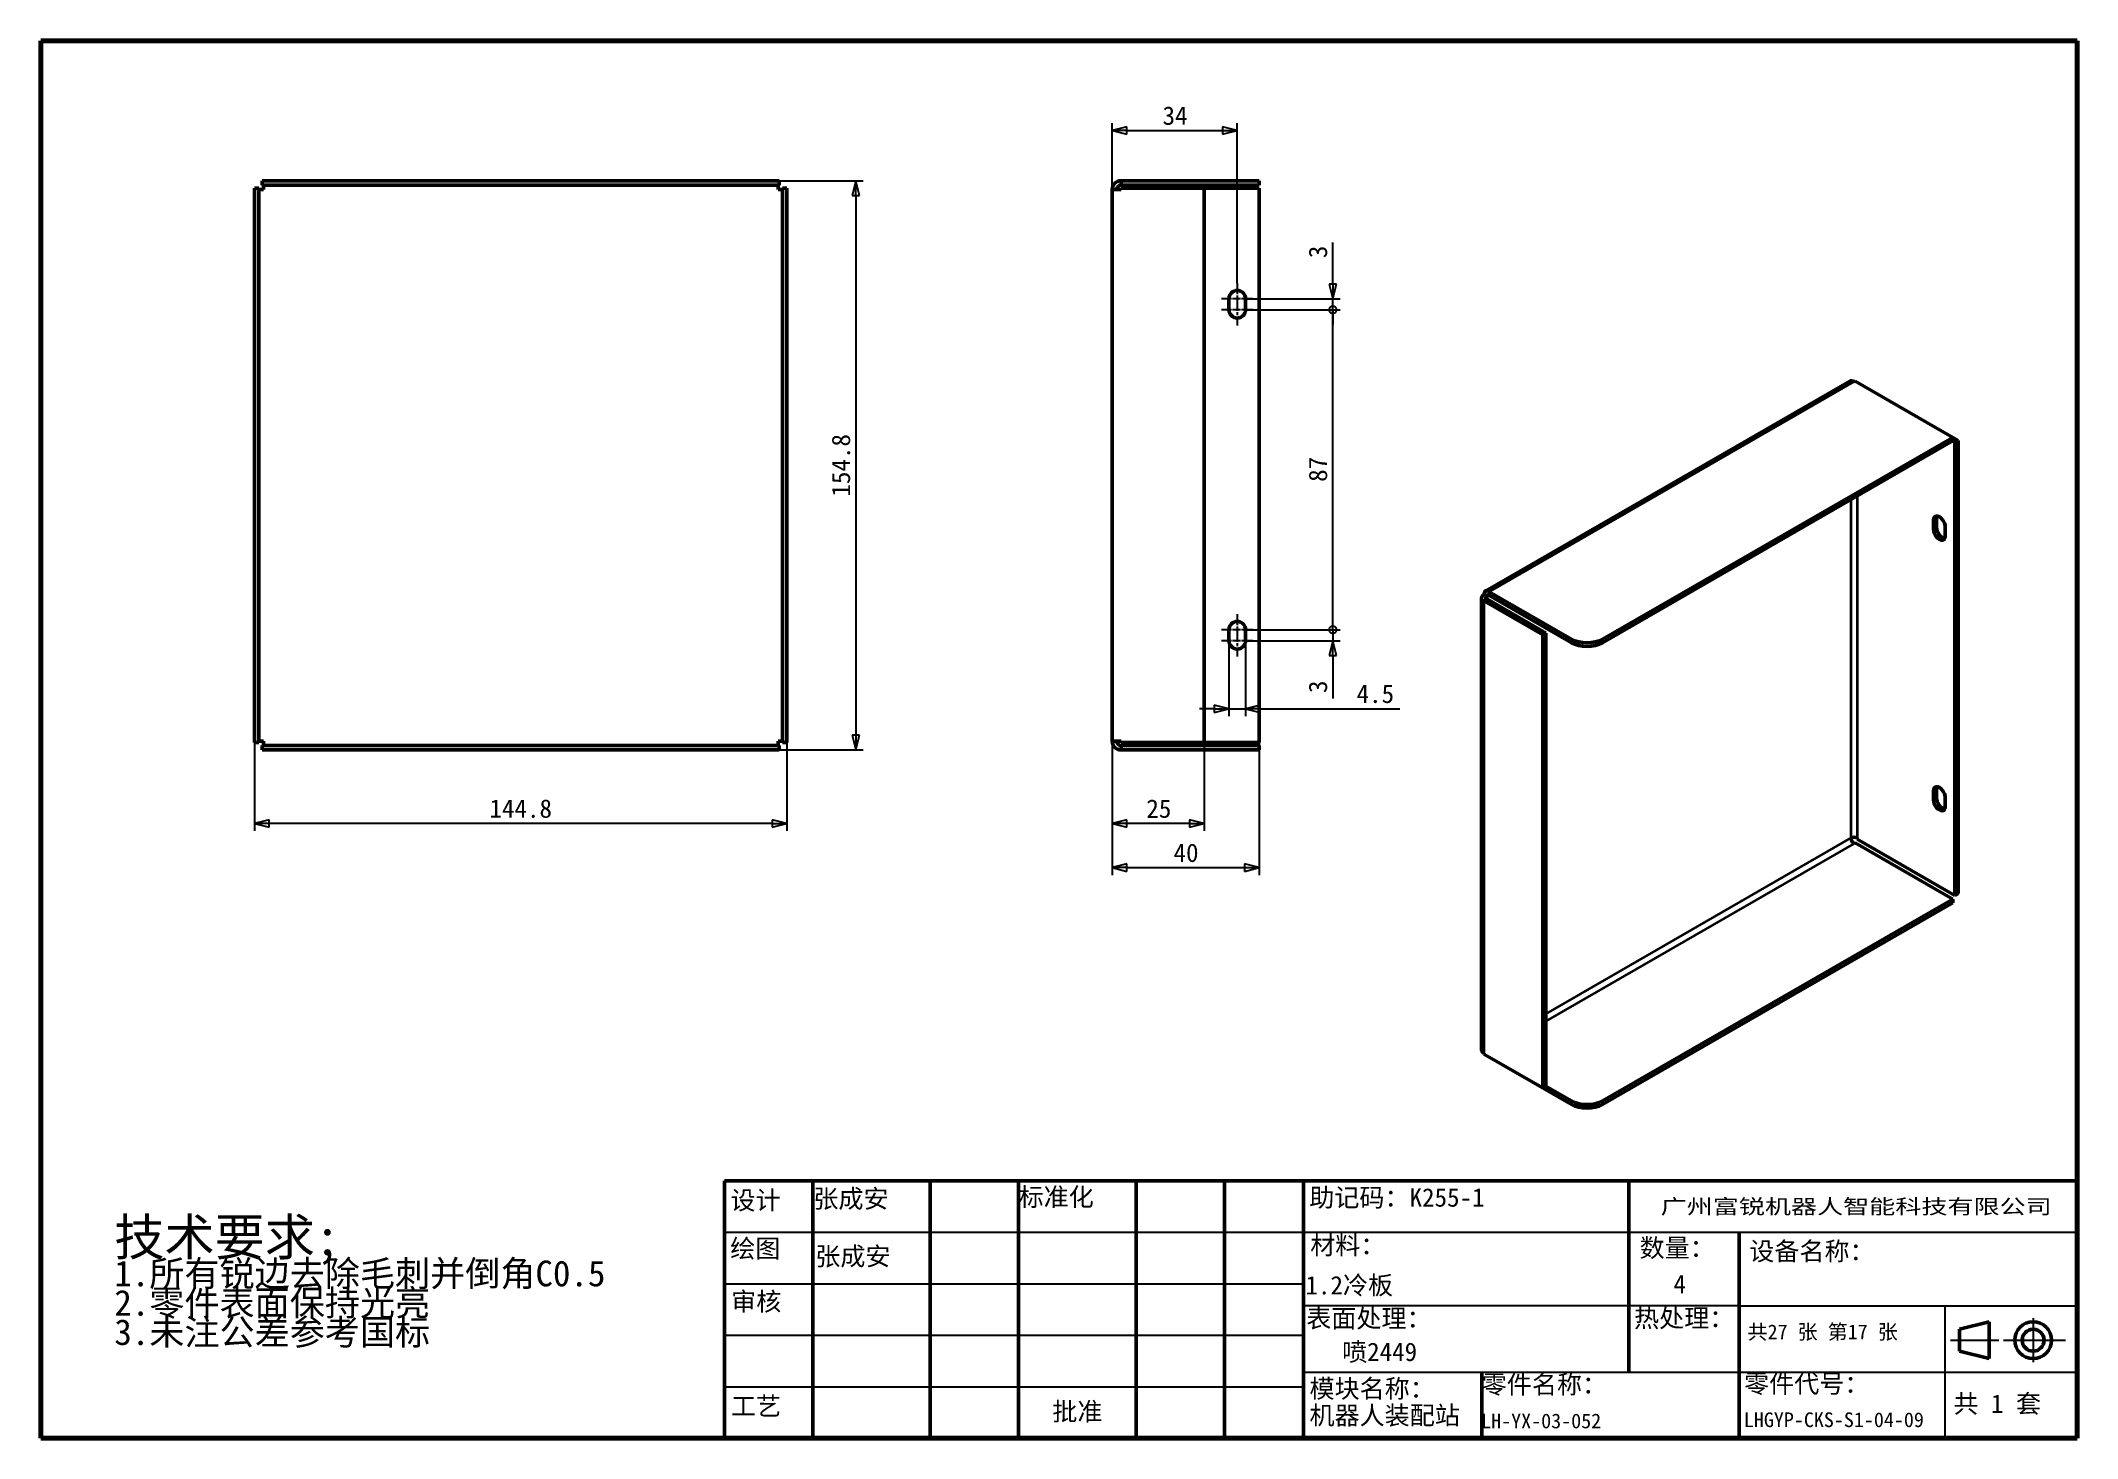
# Model space of a CAD drawing. Header units: millimetres. Extents: x 20 to 574, y 20 to 400.
import ezdxf
from ezdxf.enums import TextEntityAlignment as Align

# ---------------------------------------------------------------- set-up
doc = ezdxf.new("R2010")
doc.units = ezdxf.units.MM
doc.header["$LTSCALE"] = 2
doc.linetypes.add('CHAIN', pattern=[0.3543, 0.2362, -0.0295, 0.0591, -0.0295])
for name, color, linetype, lineweight in [('中心标记 (ISO)', 1, 'Continuous', 25), ('中心线 (ISO)', 1, 'Continuous', 25), ('可见 (ISO)', 7, 'Continuous', 50), ('可见窄的 (ISO)', 7, 'Continuous', 35), ('图框 (ISO)', 7, 'Continuous', 70), ('尺寸 (ISO)', 5, 'Continuous', 25), ('标题 (ISO)', 7, 'Continuous', 50), ('符号 (ISO)', 7, 'Continuous', 25)]:
    doc.layers.add(name, color=color, linetype=linetype, lineweight=lineweight)
doc.styles.add('文本样式126', font='', dxfattribs={"width": 1.3})
doc.styles.add('文本样式19', font='tahoma.ttf')
doc.styles.add('文本样式91', font='')
doc.styles.add('注释文本 (ISO)', font='')
doc.styles.get('文本样式126').set_extended_font_data('FangSong')
doc.styles.get('文本样式91').set_extended_font_data('FangSong')
doc.styles.get('注释文本 (ISO)').set_extended_font_data('FangSong')
doc.dimstyles.new('默认 (GB)', dxfattribs={"dimscale": 2, "dimtxt": 2.5, "dimasz": 2, "dimexe": 1, "dimexo": 0, "dimgap": 0.75, "dimtad": 1, "dimtoh": 1, "dimrnd": 1e-08, "dimdsep": 46, "dimtxsty": '注释文本 (ISO)', "dimblk": 'Filled-2', "dimcen": 0.09, "dimdle": 10, "dimclrd": 256, "dimclre": 256, "dimclrt": 256, "dimaunit": 1, "dimadec": 3, "dimazin": 2, "dimtfac": 0.52, "dimtmove": 0, "dimatfit": 3, "dimldrblk": 'Filled-1', "dimfxl": 0, "dimtolj": 1, "dimlwd": -1, "dimlwe": -1, "dimarcsym": 0})

# ---------------------------------------------------------------- blocks, each defined once
blk = doc.blocks.new('图框 A3-A4')
at = {"layer": '图框 (ISO)'}
for p, q in [((287, 200), (10, 200)), ((10, 200), (10, 10)), ((287, 10), (287, 200)), ((10, 10), (287, 10))]:
    blk.add_line(p, q, dxfattribs=at)
blk = doc.blocks.new('标题栏 GB1')
at = {"layer": '标题 (ISO)'}
for p, q in [((194.57, 65.23), (194.57, 72.23)), ((194.57, 72.23), (378.57, 72.23)), ((206.57, 65.23), (206.57, 72.23)), ((222.57, 65.23), (222.57, 72.23)), ((234.57, 65.23), (234.57, 72.23)), ((250.57, 65.23), (250.57, 72.23)), ((262.57, 65.23), (262.57, 72.23)), ((273.31, 65.23), (273.31, 72.23)), ((317.57, 65.23), (317.57, 72.23)), ((378.57, 72.23), (378.57, 65.23)), ((194.57, 37.23), (194.57, 65.23)), ((206.57, 37.23), (206.57, 65.23)), ((222.57, 44.23), (222.57, 65.23)), ((234.57, 37.23), (234.57, 65.23)), ((250.57, 37.23), (250.57, 65.23)), ((262.57, 37.23), (262.57, 65.23)), ((273.31, 65.23), (273.31, 37.23)), ((317.57, 55.23), (317.57, 65.23)), ((378.57, 65.23), (378.57, 37.23)), ((317.57, 55.23), (317.57, 46.23)), ((366.57, 53.06), (362.57, 52.06)), ((366.57, 48.06), (366.57, 53.06)), ((362.57, 52.06), (362.57, 49.06)), ((362.57, 49.06), (366.57, 48.06)), ((297.57, 46.23), (297.57, 37.23)), ((222.57, 44.23), (222.57, 37.23)), ((378.57, 37.23), (194.57, 37.23))]:
    blk.add_line(p, q, dxfattribs=at)
at = {"layer": '标题 (ISO)', "lineweight": 25}
for p, q in [((194.57, 65.23), (273.31, 65.23)), ((273.31, 65.23), (378.57, 65.23)), ((194.57, 58.23), (273.31, 58.23)), ((332.57, 55.23), (273.31, 55.23)), ((332.57, 55.23), (378.57, 55.23)), ((360.57, 55.23), (360.57, 46.23)), ((372.58, 53.56), (372.58, 47.56)), ((194.57, 51.23), (273.31, 51.23)), ((361.32, 50.56), (367.88, 50.56)), ((368.55, 50.56), (370.07, 50.56)), ((370.07, 50.56), (376.97, 50.56)), ((273.31, 46.23), (378.57, 46.23)), ((360.57, 46.23), (360.57, 37.23)), ((194.57, 44.23), (273.31, 44.23))]:
    blk.add_line(p, q, dxfattribs=at)
at = {"layer": '标题 (ISO)', "lineweight": 50}
blk.add_line((332.57, 65.23), (332.57, 37.23), dxfattribs=at)
at = {"layer": '标题 (ISO)'}
for radius in [2.5, 1.5]:
    blk.add_circle((372.57, 50.56), radius, dxfattribs=at)
at = {"layer": '标题 (ISO)', "style": '文本样式126', "width": 1.3}
blk.add_text('广州富锐机器人智能科技有限公司', height=2, dxfattribs=at).set_placement((348.5, 68.73), align=Align.MIDDLE_CENTER)
at = {"layer": '标题 (ISO)', "char_height": 2.5, "style": '注释文本 (ISO)'}
for s, insert, attachment_point in [('\\f仿宋|b0|i0;设计', (195.38, 70.83), 1), ('张成安', (206.66, 71.05), 1), ('\\f仿宋|b0|i0;标准化', (234.57, 71.28), 1), ('助记码：K255-1', (274.11, 71.21), 1), ('\\f仿宋|b0|i0;绘图', (195.35, 64.28), 1), ('\\f仿宋|b0|i0;材料：', (274.24, 64.72), 1), ('\\f仿宋|b0|i0;数量：', (319.04, 64.37), 1), ('张成安', (206.92, 63.22), 1), ('\\f仿宋|b0|i0;审核', (195.48, 57.07), 1), ('\\f仿宋|b0|i0;热处理：', (318.29, 54.82), 1), ('\\f仿宋|b0|i0;零件名称：', (297.57, 45.8), 1), ('\\f仿宋|b0|i0;零件代号：', (333.25, 45.9), 1), ('\\f仿宋|b0|i0;批准', (242.57, 40.73), 5)]:
    blk.add_mtext(s, dxfattribs=dict(at, insert=insert, attachment_point=attachment_point))
at = {"layer": '标题 (ISO)', "char_height": 2.5, "attachment_point": 1, "style": '注释文本 (ISO)'}
for s, insert, line_spacing_factor in [('设备名称：\\P', (333.96, 63.91), 0.856364), ('模块名称：\\P\\fArial|b0|i0;\\H2.5000;机器人装配站', (274.14, 45.23), 0.872369)]:
    blk.add_mtext(s, dxfattribs=dict(at, insert=insert, line_spacing_factor=line_spacing_factor))
at = {"layer": '标题 (ISO)', "attachment_point": 1, "style": '注释文本 (ISO)'}
for s, insert, char_height, width in [('\\f仿宋|b0|i0;表面处理：', (273.7, 54.78), 2.5, 18.7135), ('\\f仿宋|b0|i0;\\H2.0000;共27 张 第17 张', (333.72, 52.69), 2, 27.2374), ('\\f仿宋|b0|i0;工艺', (195.45, 42.85), 2.5, 7.4854), ('  共 1 套', (358.32, 43.18), 2.5, 17.7919)]:
    blk.add_mtext(s, dxfattribs=dict(at, insert=insert, char_height=char_height, width=width))
at = {"layer": '标题 (ISO)'}
for tag, p, height, style in [('材料_001', (273.59, 56.78), 2.5, '注释文本 (ISO)'), ('零件代号_001', (297.49, 38.58), 2, '文本样式91'), ('描述_001', (333.22, 38.74), 2, '文本样式91')]:
    blk.add_attdef(tag, p, '', height=height, dxfattribs=dict(at, style=style))
at = {"layer": '标题 (ISO)', "style": '文本样式91'}
blk.add_attdef('热处理', text='', height=2, dxfattribs=at).set_placement((318.2, 50.63), align=Align.TOP_LEFT)
at = {"layer": '标题 (ISO)', "style": '文本样式19'}
for tag, p in [('工程核准人', (256.57, 40.73)), ('工程批准日期', (267.94, 40.73))]:
    blk.add_attdef(tag, text='', height=1, dxfattribs=at).set_placement(p, align=Align.MIDDLE_CENTER)
blk = doc.blocks.new('Filled-2')
at = {"color": 0}
for p, q in [((0, 0), (-1, 0.25)), ((-1, 0.25), (-1, -0.25)), ((-1, 0), (0, 0)), ((-1, -0.25), (0, 0))]:
    blk.add_line(p, q, dxfattribs=at)
at = {"color": 0, "flags": 128}
blk.add_lwpolyline([(-1, -0.25), (0, 0)], dxfattribs=at)
at = {"color": 0}
blk.add_solid([(-1, -0.25), (0, 0), (-1, 0.25), (-1, -0.25)], dxfattribs=at)
blk = doc.blocks.new('*D8')
at = {"layer": 'Defpoints', "color": 0}
for p in [(78.17, 209.2), (222.97, 209.2), (78.17, 187.15)]:
    blk.add_point(p, dxfattribs=at)
at = {"layer": '尺寸 (ISO)'}
for p, q in [((78.17, 209.2), (78.17, 185.15)), ((222.97, 209.2), (222.97, 185.15)), ((218.97, 187.15), (82.17, 187.15))]:
    blk.add_line(p, q, dxfattribs=at)
at = {"layer": '尺寸 (ISO)', "xscale": 4, "yscale": 4, "zscale": 4, "rotation": 180}
blk.add_blockref('Filled-2', (78.17, 187.15), dxfattribs=at)
at = {"layer": '尺寸 (ISO)', "xscale": 4, "yscale": 4, "zscale": 4}
blk.add_blockref('Filled-2', (222.97, 187.15), dxfattribs=at)
at = {"layer": '尺寸 (ISO)', "insert": (142.07, 193.73), "char_height": 5, "attachment_point": 1, "style": '注释文本 (ISO)'}
blk.add_mtext('\\A1;144.8', dxfattribs=at)
blk = doc.blocks.new('Filled-1')
at = {"color": 0}
for p, q in [((0, 0), (-1, 0.125)), ((-1, 0.125), (-1, -0.125)), ((-1, 0), (0, 0)), ((-1, -0.125), (0, 0))]:
    blk.add_line(p, q, dxfattribs=at)
at = {"color": 0, "flags": 128}
blk.add_lwpolyline([(-1, -0.125), (0, 0)], dxfattribs=at)
at = {"color": 0}
blk.add_solid([(-1, -0.125), (0, 0), (-1, 0.125), (-1, -0.125)], dxfattribs=at)
blk = doc.blocks.new('*D9')
at = {"layer": 'Defpoints', "color": 0}
for p in [(220.92, 361.95), (220.92, 207.15), (241.77, 207.15)]:
    blk.add_point(p, dxfattribs=at)
at = {"layer": '尺寸 (ISO)'}
for p, q in [((220.92, 361.95), (243.77, 361.95)), ((241.77, 357.95), (241.77, 211.15)), ((220.92, 207.15), (243.77, 207.15))]:
    blk.add_line(p, q, dxfattribs=at)
at = {"layer": '尺寸 (ISO)', "xscale": 4, "yscale": 4, "zscale": 4}
for p, rotation in [((241.77, 361.95), 90), ((241.77, 207.15), 270)]:
    blk.add_blockref('Filled-2', p, dxfattribs=dict(at, rotation=rotation))
at = {"layer": '尺寸 (ISO)', "insert": (235.18, 276.05), "char_height": 5, "attachment_point": 1, "rotation": 90, "style": '注释文本 (ISO)'}
blk.add_mtext('\\A1;154.8', dxfattribs=at)
blk = doc.blocks.new('*D10')
at = {"layer": 'Defpoints', "color": 0}
for p in [(311.49, 209.55), (336.49, 209.2), (311.49, 187.15)]:
    blk.add_point(p, dxfattribs=at)
at = {"layer": '尺寸 (ISO)'}
for p, q in [((311.49, 209.55), (311.49, 185.15)), ((336.49, 209.2), (336.49, 185.15)), ((332.49, 187.15), (315.49, 187.15))]:
    blk.add_line(p, q, dxfattribs=at)
at = {"layer": '尺寸 (ISO)', "xscale": 4, "yscale": 4, "zscale": 4, "rotation": 180}
blk.add_blockref('Filled-2', (311.49, 187.15), dxfattribs=at)
at = {"layer": '尺寸 (ISO)', "xscale": 4, "yscale": 4, "zscale": 4}
blk.add_blockref('Filled-2', (336.49, 187.15), dxfattribs=at)
at = {"layer": '尺寸 (ISO)', "insert": (320.76, 193.7), "char_height": 5, "attachment_point": 1, "style": '注释文本 (ISO)'}
blk.add_mtext('\\A1;25', dxfattribs=at)
blk = doc.blocks.new('*D11')
at = {"layer": 'Defpoints', "color": 0}
for p in [(311.49, 209.55), (351.49, 209.2), (351.49, 175.15)]:
    blk.add_point(p, dxfattribs=at)
at = {"layer": '尺寸 (ISO)'}
for p, q in [((311.49, 209.55), (311.49, 173.15)), ((351.49, 209.2), (351.49, 173.15)), ((315.49, 175.15), (347.49, 175.15))]:
    blk.add_line(p, q, dxfattribs=at)
at = {"layer": '尺寸 (ISO)', "xscale": 4, "yscale": 4, "zscale": 4, "rotation": 180}
blk.add_blockref('Filled-2', (311.49, 175.15), dxfattribs=at)
at = {"layer": '尺寸 (ISO)', "xscale": 4, "yscale": 4, "zscale": 4}
blk.add_blockref('Filled-2', (351.49, 175.15), dxfattribs=at)
at = {"layer": '尺寸 (ISO)', "insert": (328.16, 181.7), "char_height": 5, "attachment_point": 1, "style": '注释文本 (ISO)'}
blk.add_mtext('\\A1;40', dxfattribs=at)
blk = doc.blocks.new('_DotSmall')
at = {"color": 0, "linetype": 'ByBlock', "const_width": 0.5}
blk.add_lwpolyline([(-0.0625, 0, 1), (0.0625, 0, 1)], format="xyb", close=True, dxfattribs=at)
blk = doc.blocks.new('*D12')
at = {"layer": 'Defpoints', "color": 0}
for p in [(347.74, 239.85), (371.49, 239.85), (347.74, 236.85)]:
    blk.add_point(p, dxfattribs=at)
at = {"layer": '尺寸 (ISO)'}
for p, q in [((371.49, 239.85), (371.49, 247.85)), ((347.74, 239.85), (373.49, 239.85)), ((371.49, 239.85), (371.49, 236.85)), ((347.74, 236.85), (373.49, 236.85)), ((371.49, 232.85), (371.49, 221.14))]:
    blk.add_line(p, q, dxfattribs=at)
at = {"layer": '尺寸 (ISO)', "xscale": 4, "yscale": 4, "zscale": 4}
for name, p, rotation in [('_DotSmall', (371.49, 239.85), 270), ('Filled-2', (371.49, 236.85), 90)]:
    blk.add_blockref(name, p, dxfattribs=dict(at, rotation=rotation))
at = {"layer": '尺寸 (ISO)', "insert": (364.93, 222.64), "char_height": 5, "attachment_point": 1, "rotation": 90, "style": '注释文本 (ISO)'}
blk.add_mtext('\\A1;3', dxfattribs=at)
blk = doc.blocks.new('*D14')
at = {"layer": 'Defpoints', "color": 0}
for p in [(347.74, 329.85), (371.49, 329.85), (347.74, 326.85)]:
    blk.add_point(p, dxfattribs=at)
at = {"layer": '尺寸 (ISO)'}
for p, q in [((371.49, 333.85), (371.49, 345.15)), ((347.74, 329.85), (373.49, 329.85)), ((371.49, 326.85), (371.49, 329.85)), ((347.74, 326.85), (373.49, 326.85)), ((371.49, 326.85), (371.49, 322.85))]:
    blk.add_line(p, q, dxfattribs=at)
at = {"layer": '尺寸 (ISO)', "xscale": 4, "yscale": 4, "zscale": 4}
for name, p, rotation in [('Filled-2', (371.49, 329.85), 270), ('_DotSmall', (371.49, 326.85), 90)]:
    blk.add_blockref(name, p, dxfattribs=dict(at, rotation=rotation))
at = {"layer": '尺寸 (ISO)', "insert": (364.93, 340.88), "char_height": 5, "attachment_point": 1, "rotation": 90, "style": '注释文本 (ISO)'}
blk.add_mtext('\\A1;3', dxfattribs=at)
blk = doc.blocks.new('*D15')
at = {"layer": 'Defpoints', "color": 0}
for p in [(347.74, 326.85), (371.49, 326.85), (347.74, 239.85)]:
    blk.add_point(p, dxfattribs=at)
at = {"layer": '尺寸 (ISO)'}
for p, q in [((347.74, 326.85), (373.49, 326.85)), ((371.49, 239.85), (371.49, 326.85)), ((347.74, 239.85), (373.49, 239.85))]:
    blk.add_line(p, q, dxfattribs=at)
at = {"layer": '尺寸 (ISO)', "xscale": 4, "yscale": 4, "zscale": 4}
for p, rotation in [((371.49, 326.85), 90), ((371.49, 239.85), 270)]:
    blk.add_blockref('_DotSmall', p, dxfattribs=dict(at, rotation=rotation))
at = {"layer": '尺寸 (ISO)', "insert": (364.93, 280.06), "char_height": 5, "attachment_point": 1, "rotation": 90, "style": '注释文本 (ISO)'}
blk.add_mtext('\\A1;87', dxfattribs=at)
blk = doc.blocks.new('*D16')
at = {"layer": 'Defpoints', "color": 0}
for p in [(345.49, 375.58), (311.49, 359.55), (345.49, 334.1)]:
    blk.add_point(p, dxfattribs=at)
at = {"layer": '尺寸 (ISO)'}
for p, q in [((311.49, 359.55), (311.49, 377.58)), ((345.49, 334.1), (345.49, 377.58)), ((315.49, 375.58), (341.49, 375.58))]:
    blk.add_line(p, q, dxfattribs=at)
at = {"layer": '尺寸 (ISO)', "xscale": 4, "yscale": 4, "zscale": 4, "rotation": 180}
blk.add_blockref('Filled-2', (311.49, 375.58), dxfattribs=at)
at = {"layer": '尺寸 (ISO)', "xscale": 4, "yscale": 4, "zscale": 4}
blk.add_blockref('Filled-2', (345.49, 375.58), dxfattribs=at)
at = {"layer": '尺寸 (ISO)', "insert": (325.17, 382.14), "char_height": 5, "attachment_point": 1, "style": '注释文本 (ISO)'}
blk.add_mtext('\\A1;34', dxfattribs=at)
blk = doc.blocks.new('*D17')
at = {"layer": 'Defpoints', "color": 0}
for p in [(343.24, 236.85), (347.74, 236.85), (343.24, 218.35)]:
    blk.add_point(p, dxfattribs=at)
at = {"layer": '尺寸 (ISO)'}
for p, q in [((343.24, 236.85), (343.24, 216.35)), ((347.74, 236.85), (347.74, 216.35)), ((339.24, 218.35), (335.24, 218.35)), ((343.24, 218.35), (347.74, 218.35)), ((351.74, 218.35), (389.71, 218.35))]:
    blk.add_line(p, q, dxfattribs=at)
at = {"layer": '尺寸 (ISO)', "xscale": 4, "yscale": 4, "zscale": 4}
blk.add_blockref('Filled-2', (343.24, 218.35), dxfattribs=at)
at = {"layer": '尺寸 (ISO)', "xscale": 4, "yscale": 4, "zscale": 4, "rotation": 180}
blk.add_blockref('Filled-2', (347.74, 218.35), dxfattribs=at)
at = {"layer": '尺寸 (ISO)', "insert": (377.95, 224.93), "char_height": 5, "attachment_point": 1, "style": '注释文本 (ISO)'}
blk.add_mtext('\\A1;4.5', dxfattribs=at)
blk = doc.blocks.new('加工')
at = {"layer": '符号 (ISO)', "insert": (-36.68, 11.05), "char_height": 2.5, "width": 80.4946, "attachment_point": 1, "line_spacing_factor": 0.683636, "style": '注释文本 (ISO)'}
blk.add_mtext('{\\H2x;技术要求;\\P\\H0.7x;1.所有锐边去除毛刺并倒角C0.5\\H2.125x; \\H0.47059x;\\P2.零件表面保持光亮\\H1.8404x; \\H0.54337x;\\P3.未注公差参考国标\\H1.8095x; }', dxfattribs=at)

msp = doc.modelspace()

# ---------------------------------------------------------------- linework, layer by layer
at = {"layer": '中心标记 (ISO)', "linetype": 'CHAIN', "ltscale": 4.722531}
for p, q in [((349.736, 329.847), (341.236, 329.847)), ((349.736, 326.847), (341.236, 326.847)), ((349.736, 239.847), (341.236, 239.847)), ((349.736, 236.847), (341.236, 236.847))]:
    msp.add_line(p, q, dxfattribs=at)
at = {"layer": '中心线 (ISO)', "linetype": 'CHAIN', "ltscale": 6.389343}
for p, q in [((345.486, 334.097), (345.486, 322.597)), ((345.486, 244.097), (345.486, 232.597))]:
    msp.add_line(p, q, dxfattribs=at)
at = {"layer": '可见 (ISO)'}
for p, q in [((80.217, 361.947), (86.217, 361.947)), ((80.217, 361.947), (80.217, 360.747)), ((86.217, 360.747), (80.217, 360.747)), ((80.569, 359.547), (80.569, 360.747)), ((220.92, 361.947), (86.217, 361.947)), ((220.92, 360.747), (86.217, 360.747)), ((220.569, 359.547), (220.569, 360.747)), ((220.92, 360.747), (220.92, 361.947)), ((345.486, 361.947), (313.886, 361.947)), ((313.886, 360.747), (313.886, 361.947)), ((313.886, 360.747), (345.486, 360.747)), ((345.486, 361.947), (351.486, 361.947)), ((351.486, 360.747), (345.486, 360.747)), ((351.486, 360.747), (351.486, 361.947)), ((78.169, 359.899), (78.169, 209.196)), ((79.369, 359.899), (78.169, 359.899)), ((79.369, 359.899), (79.369, 209.196)), ((80.569, 359.547), (79.369, 359.547)), ((220.569, 359.547), (221.769, 359.547)), ((221.769, 209.196), (221.769, 359.899)), ((221.769, 359.899), (222.969, 359.899)), ((222.969, 209.196), (222.969, 359.899)), ((313.886, 359.547), (311.486, 359.547)), ((311.486, 359.547), (311.486, 209.547)), ((313.886, 359.547), (313.886, 359.899)), ((313.886, 359.899), (336.486, 359.899)), ((336.486, 359.899), (351.486, 359.899)), ((336.486, 359.899), (336.486, 209.196)), ((351.486, 209.196), (351.486, 359.899)), ((343.236, 326.847), (343.236, 329.847)), ((347.736, 329.847), (347.736, 326.847)), ((413.097, 250.435), (512.092, 307.442)), ((513.29, 307.325), (513.539, 307.468)), ((513.539, 307.468), (540.126, 292.157)), ((540.126, 292.157), (444.876, 237.307)), ((540.126, 291.176), (444.876, 236.326)), ((540.123, 291.175), (540.726, 290.828)), ((540.126, 291.176), (540.126, 292.157)), ((541.574, 291.317), (540.126, 292.151)), ((540.726, 290.828), (541.574, 291.317)), ((540.726, 167.621), (540.726, 290.828)), ((541.574, 168.11), (541.574, 291.317)), ((534.892, 267.166), (534.892, 269.619)), ((535.741, 270.107), (535.741, 267.655)), ((538.074, 267.786), (538.074, 265.334)), ((412.598, 249.332), (413.447, 248.844)), ((414.047, 250.174), (414.295, 250.317)), ((436.391, 237.307), (414.047, 250.174)), ((414.047, 249.193), (414.047, 250.174)), ((411.895, 125.723), (411.895, 248.355)), ((413.447, 248.154), (412.598, 247.665)), ((412.598, 247.378), (412.598, 247.665)), ((412.598, 247.665), (428.579, 238.463)), ((413.447, 248.154), (429.427, 238.951)), ((414.047, 249.193), (436.391, 236.326)), ((343.236, 236.847), (343.236, 239.847)), ((347.736, 239.847), (347.736, 236.847)), ((429.427, 238.951), (428.579, 238.463)), ((428.579, 238.463), (428.579, 115.256)), ((429.427, 238.951), (429.427, 115.744)), ((79.369, 209.196), (78.169, 209.196)), ((80.569, 209.547), (79.369, 209.547)), ((80.217, 208.347), (86.217, 208.347)), ((80.217, 208.347), (80.217, 207.147)), ((86.217, 207.147), (80.217, 207.147)), ((80.569, 209.547), (80.569, 208.347)), ((86.217, 208.347), (220.92, 208.347)), ((86.217, 207.147), (220.92, 207.147)), ((220.569, 209.547), (220.569, 208.347)), ((220.569, 209.547), (221.769, 209.547)), ((220.92, 208.347), (220.92, 207.147)), ((221.769, 209.196), (222.969, 209.196)), ((311.486, 209.547), (313.886, 209.547)), ((313.886, 209.196), (313.886, 209.547)), ((336.486, 209.196), (313.886, 209.196)), ((313.886, 208.347), (345.486, 208.347)), ((313.886, 208.347), (313.886, 207.147)), ((313.886, 207.147), (345.486, 207.147)), ((336.486, 209.196), (351.486, 209.196)), ((345.486, 208.347), (351.486, 208.347)), ((351.486, 207.147), (345.486, 207.147)), ((351.486, 207.147), (351.486, 208.347)), ((534.892, 193.587), (534.892, 196.04)), ((535.741, 196.528), (535.741, 194.076)), ((538.074, 194.207), (538.074, 191.755)), ((514.139, 183.219), (514.139, 182.932)), ((514.139, 182.932), (540.726, 167.621)), ((513.29, 181.749), (513.539, 181.892)), ((513.539, 181.892), (540.126, 166.582)), ((444.876, 111.731), (540.126, 166.582)), ((540.126, 166.582), (540.126, 165.601)), ((540.726, 167.621), (541.574, 168.11)), ((444.876, 110.75), (540.126, 165.601)), ((412.598, 124.458), (412.598, 124.746)), ((428.579, 115.256), (412.598, 124.458)), ((414.047, 123.624), (414.047, 123.618)), ((414.047, 123.618), (436.391, 110.75)), ((429.427, 115.744), (428.579, 115.256)), ((429.425, 115.743), (436.391, 111.731))]:
    msp.add_line(p, q, dxfattribs=at)
for centre, radius, start, end in [((313.886, 359.547), 2.4, 90, 180), ((313.886, 359.547), 1.2, 90, 180), ((345.486, 329.847), 2.25, 0, 180), ((345.486, 326.847), 2.25, 180, 0), ((345.486, 239.847), 2.25, 0, 180), ((345.486, 236.847), 2.25, 180, 0), ((313.886, 209.547), 2.4, 180, 270), ((313.886, 209.547), 1.2, 180, 270)]:
    msp.add_arc(centre, radius, start, end, dxfattribs=at)
for centre, major_axis, ratio, start_param, end_param in [((513.29, 305.362), (-1.198, 2.08), 0.5780931, 5.4997209, 6.2831853), ((536.483, 268.703), (-1.123, 1.95), 0.5780931, 3.9289245, 7.0705172), ((536.483, 266.25), (1.123, -1.95), 0.5780931, 3.9289245, 7.0705172), ((537.332, 269.191), (-1.123, 1.95), 0.5780931, 0.3859036, 0.7873319), ((537.332, 266.739), (1.123, -1.95), 0.5780931, 3.9289245, 5.8972817), ((414.295, 248.355), (-2.4, 0), 0.5758617, 5.4977871, 7.0685835), ((414.295, 248.355), (-1.198, 2.08), 0.5780931, 5.4997209, 7.0705172), ((414.295, 248.355), (-0.599, 1.04), 0.5780931, 5.7969722, 7.0705172), ((414.295, 248.355), (-1.2, 0), 0.5758617, 5.4977871, 6.7701449), ((440.634, 239.75), (-6, 0), 0.5758617, 0.7853982, 2.3561945), ((440.634, 238.769), (6, 0), 0.5758617, 3.9269908, 5.4977871), ((536.483, 195.123), (-1.123, 1.95), 0.5780931, 3.9289245, 7.0705172), ((537.332, 195.612), (-1.123, 1.95), 0.5780931, 0.3859036, 0.7873319), ((537.332, 193.159), (1.123, -1.95), 0.5780931, 3.9289245, 5.8972817), ((536.483, 192.671), (1.123, -1.95), 0.5780931, 3.9289245, 7.0705172), ((513.29, 182.73), (1.2, 0), 0.5758617, 0.7853982, 2.3561945), ((513.29, 182.73), (0.599, -1.04), 0.5780931, 3.9289245, 5.4997209), ((414.295, 125.723), (-2.4, 0), 0.5758617, 0, 0.7853982), ((440.634, 114.175), (-6, 0), 0.5758617, 0.7853982, 2.3561945), ((440.634, 113.194), (6, 0), 0.5758617, 3.9269908, 5.4977871)]:
    msp.add_ellipse(centre, major_axis=major_axis, ratio=ratio, start_param=start_param, end_param=end_param, dxfattribs=at)
at = {"layer": '可见窄的 (ISO)'}
for p, q in [((513.29, 307.325), (414.295, 250.317)), ((512.441, 275.234), (512.441, 183.219)), ((514.139, 276.211), (514.139, 183.219)), ((535.741, 270.107), (534.892, 269.619)), ((535.741, 267.655), (534.892, 267.166)), ((412.598, 247.378), (412.598, 124.746)), ((413.447, 248.844), (414.05, 249.191)), ((413.447, 248.154), (413.447, 248.844)), ((436.391, 237.307), (436.391, 236.326)), ((444.876, 236.326), (444.876, 237.307)), ((535.741, 196.528), (534.892, 196.04)), ((535.741, 194.076), (534.892, 193.587)), ((512.441, 183.219), (429.427, 135.414)), ((513.29, 181.749), (429.427, 133.456)), ((436.391, 111.731), (436.391, 110.75)), ((444.876, 110.75), (444.876, 111.731))]:
    msp.add_line(p, q, dxfattribs=at)

# ---------------------------------------------------------------- block references
at = {"xscale": 2, "yscale": 2, "zscale": 2}
for name, p in [('图框 A3-A4', (0, 0)), ('加工', (113.383, 57.608))]:
    msp.add_blockref(name, p, dxfattribs=at)
msp.add_blockref('标题栏 GB1', (-183.142, -54.45), dxfattribs=at).add_auto_attribs({'零件代号_001': 'LH-YX-03-052', '描述_001': 'LHGYP-CKS-S1-04-09', '材料_001': '1.2冷板'})

# ---------------------------------------------------------------- texts
at = {"layer": '符号 (ISO)', "insert": (464.146, 64.442), "char_height": 5, "attachment_point": 1, "style": '注释文本 (ISO)'}
msp.add_mtext('{4}', dxfattribs=at)
at = {"layer": '符号 (ISO)', "insert": (374, 46), "char_height": 5, "width": 36, "attachment_point": 1, "style": '注释文本 (ISO)'}
msp.add_mtext('{喷2449}', dxfattribs=at)

# ---------------------------------------------------------------- dimensions: what is measured, and where the dimension line sits
at = {"layer": '尺寸 (ISO)'}
for base, p1, p2, angle, override, picture, middle in [((345.486, 375.583), (311.486, 359.547), (345.486, 334.097), 180, {"dimtoh": 0, "dimdec": 2, "dimtp": 0, "dimtm": 0, "dimtdec": 2, "dimtofl": 0, "dimatfit": 1}, '*D16', (328.486, 375.583)), ((241.769, 207.147), (220.92, 361.947), (220.92, 207.147), 270, {"dimtoh": 0, "dimdec": 2, "dimtp": 0, "dimtm": 0, "dimtdec": 2, "dimtofl": 0, "dimatfit": 1}, '*D9', (241.769, 284.567)), ((371.486, 329.847), (347.736, 326.847), (347.736, 329.847), 90, {"dimtoh": 0, "dimdec": 2, "dimblk1": 'DotSmall', "dimblk2": 'Filled-2', "dimsah": 1, "dimdle": 0, "dimtp": 0, "dimtm": 0, "dimtdec": 2, "dimtofl": 1, "dimatfit": 1}, '*D14', (371.486, 342.263)), ((371.486, 326.847), (347.736, 239.847), (347.736, 326.847), 90, {"dimtoh": 0, "dimdec": 2, "dimblk1": 'DotSmall', "dimblk2": 'DotSmall', "dimsah": 1, "dimdle": 0, "dimtp": 0, "dimtm": 0, "dimtdec": 2, "dimtofl": 0, "dimatfit": 1}, '*D15', (371.486, 283.347)), ((371.486, 239.847), (347.736, 236.847), (347.736, 239.847), 90, {"dimtoh": 0, "dimdec": 2, "dimblk1": 'Filled-2', "dimblk2": 'DotSmall', "dimsah": 1, "dimdle": 0, "dimtp": 0, "dimtm": 0, "dimtdec": 2, "dimtofl": 1, "dimatfit": 1}, '*D12', (371.486, 224.023)), ((78.169, 187.147), (222.969, 209.196), (78.169, 209.196), 180, {"dimtoh": 0, "dimdec": 2, "dimtp": 0, "dimtm": 0, "dimtdec": 2, "dimtofl": 0, "dimatfit": 1}, '*D8', (150.589, 187.147)), ((311.486, 187.147), (336.486, 209.196), (311.486, 209.547), 180, {"dimtoh": 0, "dimdec": 2, "dimtp": 0, "dimtm": 0, "dimtdec": 2, "dimtofl": 0, "dimatfit": 1}, '*D10', (324.006, 187.147)), ((351.486, 175.147), (311.486, 209.547), (351.486, 209.196), 180, {"dimtoh": 0, "dimdec": 2, "dimtp": 0, "dimtm": 0, "dimtdec": 2, "dimtofl": 0, "dimatfit": 1}, '*D11', (331.506, 175.147))]:
    dim = msp.add_linear_dim(base=base, p1=p1, p2=p2, angle=angle, dimstyle='默认 (GB)', override=override, dxfattribs=at)
    dim.commit()
    dim.dimension.update_dxf_attribs({"geometry": picture, "text_midpoint": middle, "dimtype": 160})
dim = msp.add_linear_dim(base=(343.236, 218.347), p1=(347.736, 236.847), p2=(343.236, 236.847), dimstyle='默认 (GB)', override={"dimtoh": 0, "dimdec": 2, "dimtp": 0, "dimtm": 0, "dimtdec": 2, "dimtofl": 1, "dimatfit": 1}, dxfattribs=at)
dim.commit()
dim.dimension.update_dxf_attribs({"geometry": '*D17', "text_midpoint": (383.077, 218.347), "dimtype": 160})

doc.saveas('drawing.dxf')
